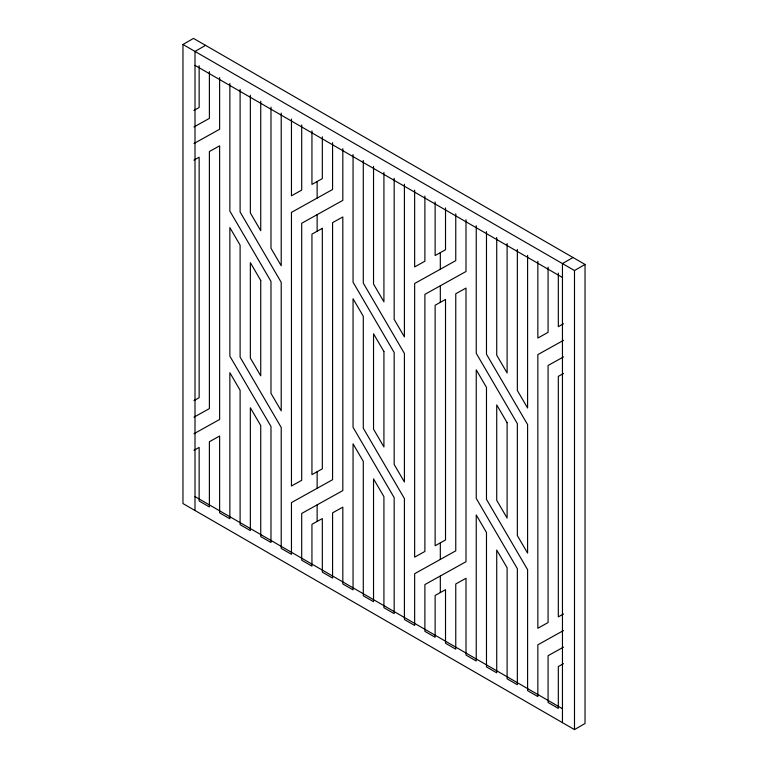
<?xml version="1.0" encoding="UTF-8"?>
<svg xmlns="http://www.w3.org/2000/svg" width="768" height="768" viewBox="0 0 768 768"><rect width="100%" height="100%" fill="white"/><g stroke="black" fill="none" stroke-linecap="round" stroke-linejoin="round"><path stroke-width="1.15" d="M182.966 44.486L193.507 38.4L585.034 264.451L585.034 723.514L574.493 729.6L182.966 503.549L182.966 44.486L574.493 270.538L585.034 264.451M205.546 45.36L195.005 51.437L195.005 510.509M572.995 257.491L562.454 263.578L562.454 722.64M193.949 110.4L199.142 107.51L199.142 65.702M193.949 126.97L209.386 118.387L209.386 71.616M193.949 143.539L219.619 129.254L219.619 77.53M193.949 160.109L199.142 157.219L199.142 397.718L193.949 400.608M193.949 417.178L209.386 408.595L209.386 151.526L219.619 145.824L219.619 419.462L193.949 433.747M193.949 450.317L199.142 447.427L199.142 501.014L209.386 506.928L209.386 441.734L219.619 436.042L219.619 512.842L229.862 518.755L229.862 372.72L240.106 390.25L240.106 524.669L250.349 530.582L250.349 407.77L260.736 425.539L260.736 536.573L270.979 542.486L270.979 426.49L229.862 356.15L229.862 227.616L240.106 245.136L240.106 357.101L281.213 427.44L281.213 548.4L291.456 554.314L291.456 502.589L332.573 479.712L332.573 222.643L342.816 216.95L342.816 490.589L301.699 513.456L301.699 560.227L311.942 566.141L311.942 524.333L322.33 518.554L322.33 572.141L332.573 578.054L332.573 512.861L342.816 507.158L342.816 583.958L353.05 589.872L353.05 443.846L363.293 461.366L363.293 595.786L373.536 601.699L373.536 478.886L383.923 496.666L383.923 607.699L394.166 613.613L394.166 497.616L353.05 427.277L353.05 298.742L363.293 316.262L363.293 428.227L404.41 498.566L404.41 619.526L414.643 625.44L414.643 573.706L455.76 550.838L455.76 293.77L466.003 288.077L466.003 561.715L424.886 584.582L424.886 631.354L435.13 637.267L435.13 595.45L445.517 589.68L445.517 643.258L455.76 649.171L455.76 583.978L466.003 578.285L466.003 655.085L476.246 660.998L476.246 514.963L486.48 532.493L486.48 666.912L496.723 672.826L496.723 550.013L507.11 567.782L507.11 678.816L517.354 684.73L517.354 568.733L476.246 498.394L476.246 369.859L486.48 387.389L486.48 499.344L527.597 569.693L527.597 690.643L537.84 696.557L537.84 644.832L563.51 630.547M563.51 323.77L558.317 326.659L558.317 273.072M563.51 340.339L537.84 354.624L537.84 628.262L548.074 622.56L548.074 365.491L563.51 356.909M563.51 373.478L558.317 376.368L558.317 616.867L563.51 613.978M563.51 647.117L548.074 655.699L548.074 702.47L558.317 708.384L558.317 666.576L563.51 663.686M195.005 65.357L562.454 277.488M195.005 496.598L562.454 708.73M574.493 270.538L574.493 729.6M548.074 267.158L548.074 332.352L537.84 338.045L537.84 261.245M527.597 255.331L527.597 408.01L517.354 390.49L517.354 249.418M507.11 243.504L507.11 372.97L496.723 355.2L496.723 237.514M486.48 231.6L486.48 354.24L527.597 424.579L527.597 553.114L517.354 535.594L517.354 423.629L476.246 353.29L476.246 225.686M466.003 219.773L466.003 271.498L424.886 294.374L424.886 551.443L414.643 557.136L414.643 283.498L455.76 260.63L455.76 213.859M445.517 207.946L445.517 249.754L435.13 255.533L435.13 201.946M440.323 252.643L440.323 269.213M440.323 285.782L440.323 302.352M440.323 542.851L440.323 559.421M440.323 575.99L440.323 592.57M424.886 196.032L424.886 261.226L414.643 266.928L414.643 190.118M404.41 184.214L404.41 336.893L394.166 319.363L394.166 178.301M383.923 172.387L383.923 301.843L373.536 284.074L373.536 166.387M363.293 160.474L363.293 283.123L404.41 353.462L404.41 481.997L394.166 464.477L394.166 352.512L353.05 282.173L353.05 154.56M342.816 148.646L342.816 200.381L301.699 223.248L301.699 480.317L291.456 486.01L291.456 212.371L332.573 189.504L332.573 142.733M322.33 136.819L322.33 178.627L311.942 184.406L311.942 130.829M317.136 181.517L317.136 198.096M317.136 214.666L317.136 231.235M317.136 471.734L317.136 488.304M317.136 504.874L317.136 521.443M301.699 124.915L301.699 190.109L291.456 195.802L291.456 119.002M281.213 113.088L281.213 265.766L270.979 248.246L270.979 107.174M260.736 101.261L260.736 230.726L250.349 212.947L250.349 95.261M240.106 89.357L240.106 211.997L281.213 282.336L281.213 410.87L270.979 393.35L270.979 281.386L229.862 211.046L229.862 83.443M322.33 228.346L311.942 234.125L311.942 474.614L322.33 468.845L322.33 228.346M445.517 299.462L435.13 305.242L435.13 545.741L445.517 539.962L445.517 299.462M507.11 422.678L496.723 404.909L496.723 500.304L507.11 518.074L507.11 422.678M383.923 351.562L373.536 333.782L373.536 429.178L383.923 446.947L383.923 351.562M260.736 280.435L250.349 262.666L250.349 358.051L260.736 375.83L260.736 280.435"/></g></svg>
